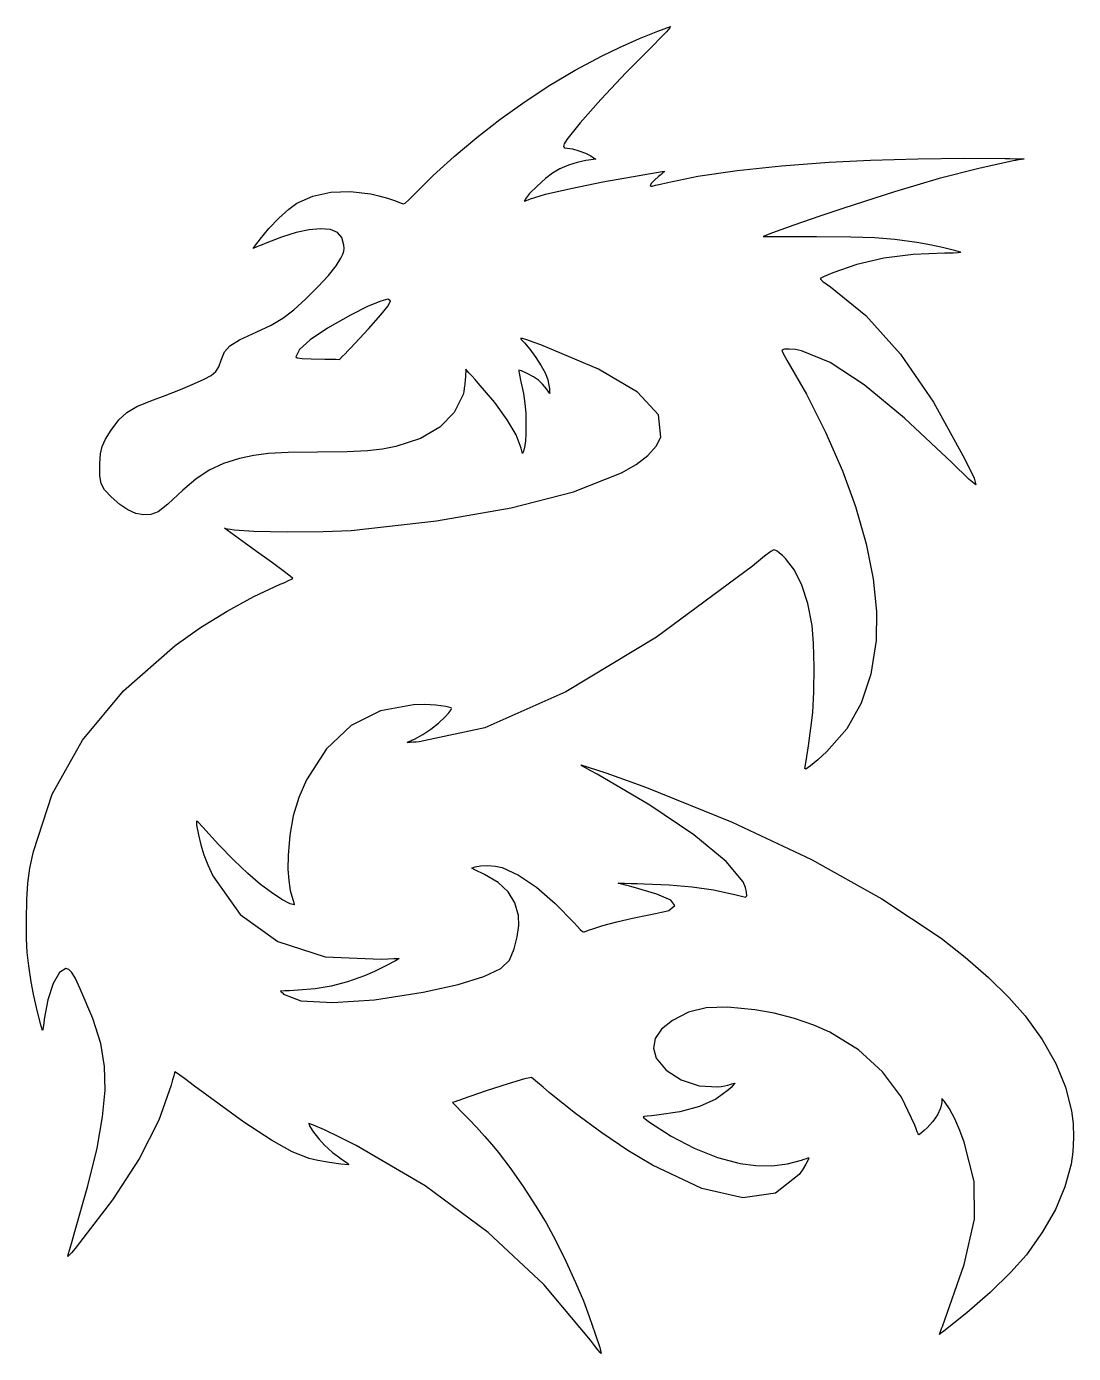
# Model space of a CAD drawing. Extents: x -125 to 131, y -158 to 166.
import ezdxf

# ---------------------------------------------------------------- set-up
doc = ezdxf.new("R2010")
doc.units = 0
doc.layers.add('Layer_1', color=7, linetype='CONTINUOUS')

msp = doc.modelspace()

# ---------------------------------------------------------------- linework, layer by layer
at = {"layer": 'Layer_1', "color": 7}
for points in [[(12.803987, -155.056782), (1.374202, -141.464113), (-12.247307, -128.79084), (-27.676818, -117.355449), (-44.530614, -107.476345), (-48.615225, -105.426537), (-52.313233, -103.668236), (-55.030215, -102.474944), (-56.171744, -102.120191), (-55.927422, -102.80441), (-54.999238, -104.186283), (-53.6891, -105.854414), (-52.298922, -107.397436), (-51.4064, -108.236539), (-50.341917, -109.141484), (-49.238947, -110.003419), (-48.230971, -110.713547), (-47.400134, -111.276383), (-46.779454, -111.737336), (-46.428747, -112.048768), (-46.407835, -112.163153), (-48.315629, -112.001948), (-51.095614, -111.603873), (-53.948892, -111.097228), (-56.076571, -110.61031), (-60.2273, -109.011154), (-65.301851, -106.195197), (-72.014213, -101.720846), (-81.078383, -95.146451), (-84.096679, -92.914582), (-86.577548, -91.093006), (-88.264323, -89.869291), (-88.900341, -89.430943), (-88.989944, -89.701877), (-89.188928, -90.40921), (-89.467857, -91.445558), (-89.7973, -92.70362), (-92.829329, -101.301774), (-97.650864, -110.720179), (-104.159617, -120.783038), (-112.253299, -131.314443), (-113.349667, -132.630219), (-114.256422, -133.698769), (-114.879354, -134.410505), (-115.124261, -134.655784), (-115.004746, -134.155094), (-114.635401, -132.83579), (-114.073582, -130.898391), (-113.376628, -128.543472), (-110.195244, -117.332222), (-107.970407, -108.129774), (-106.606721, -100.488269), (-106.008794, -93.95982), (-106.115048, -88.105571), (-107.046979, -82.479528), (-108.974241, -76.386237), (-112.066496, -69.13036), (-113.263708, -66.65022), (-114.147862, -65.140105), (-114.868827, -64.388858), (-115.576466, -64.185375), (-117.164584, -65.178741), (-118.702726, -67.869166), (-120.005114, -71.822139), (-120.88596, -76.603153), (-121.01804, -77.651214), (-121.138995, -78.522857), (-121.235433, -79.127179), (-121.293972, -79.373334), (-121.729497, -77.947293), (-122.578111, -74.46055), (-123.482075, -70.444613), (-124.083648, -67.430931), (-124.684378, -63.513066), (-125.031669, -60.250605), (-125.188647, -56.803571), (-125.218438, -52.332042), (-125.140333, -47.293077), (-124.88521, -43.30635), (-124.379609, -39.632014), (-123.550059, -35.530196), (-118.932805, -21.488794), (-111.565495, -8.350531), (-101.51283, 3.790697), (-88.839494, 14.841021), (-82.629683, 19.213879), (-76.151573, 23.237939), (-69.59033, 26.805403), (-63.13111, 29.808462), (-62.027173, 30.284478), (-61.088338, 30.706126), (-60.413945, 31.027642), (-60.103345, 31.203261), (-60.681794, 31.761005), (-62.42808, 33.122962), (-65.071856, 35.084465), (-68.342767, 37.44084), (-71.627616, 39.783965), (-74.309362, 41.709403), (-76.111845, 43.017992), (-76.758916, 43.51056), (-76.559421, 43.492441), (-76.056871, 43.410532), (-75.327154, 43.278045), (-74.446161, 43.108179), (-69.639104, 42.767282), (-61.462694, 42.62999), (-52.616628, 42.70602), (-45.800605, 43.005088), (-24.912259, 45.326804), (-6.634925, 48.506206), (8.588584, 52.449158), (20.315453, 57.061511), (23.913213, 59.128579), (26.803059, 61.347061), (28.870673, 63.613539), (30.001743, 65.824595), (29.369845, 71.244021), (24.304826, 76.775879), (14.744071, 82.46825), (0.624941, 88.369198), (-1.247636, 89.04324), (-2.799561, 89.577868), (-3.869379, 89.91914), (-4.295632, 90.013111), (-4.263333, 89.885154), (-4.084657, 89.622157), (-3.788823, 89.262465), (-3.405051, 88.844429), (-2.088866, 87.297318), (-0.632645, 85.315195), (0.706371, 83.268796), (1.670941, 81.528859), (2.010431, 80.711324), (2.305606, 79.812663), (2.52956, 78.925433), (2.655389, 78.142193), (2.695076, 77.732242), (2.734764, 77.322289), (2.774451, 76.912339), (2.814139, 76.502388), (2.601541, 76.790405), (2.388943, 77.078421), (2.176345, 77.36644), (1.963747, 77.654456), (1.547485, 78.173378), (1.042718, 78.734636), (0.513149, 79.270658), (0.022481, 79.713868), (-1.164144, 80.527363), (-2.704749, 81.395873), (-4.078911, 82.047914), (-4.766209, 82.211998), (-4.772548, 81.976238), (-4.696761, 81.427352), (-4.552404, 80.647191), (-4.353035, 79.717599), (-3.662136, 76.512444), (-3.266177, 74.054977), (-3.086374, 71.684739), (-3.043947, 68.741277), (-3.066556, 66.553917), (-3.137695, 64.908304), (-3.262332, 63.73279), (-3.445437, 62.955722), (-3.545816, 62.673499), (-3.646196, 62.391277), (-3.746575, 62.109055), (-3.846954, 61.826833), (-3.931995, 62.144333), (-4.017036, 62.461833), (-4.102076, 62.779333), (-4.187117, 63.096833), (-5.438715, 66.331511), (-7.596499, 70.046089), (-10.678964, 74.268577), (-14.704608, 79.02699), (-15.458332, 79.869807), (-16.212055, 80.712622), (-16.965779, 81.555439), (-17.719503, 82.398256), (-17.760404, 81.767106), (-17.801305, 81.135955), (-17.842206, 80.504807), (-17.883107, 79.873657), (-17.975763, 78.804325), (-18.107079, 77.759045), (-18.259583, 76.8577), (-18.415802, 76.220166), (-20.611641, 71.838387), (-24.076202, 68.270787), (-28.826084, 65.504572), (-34.87788, 63.526939), (-38.160254, 62.868157), (-41.807928, 62.4629), (-46.771506, 62.242047), (-54.001596, 62.136484), (-61.170901, 62.031455), (-65.978602, 61.795588), (-69.572188, 61.333559), (-73.099151, 60.550054), (-77.003726, 59.326993), (-80.511601, 57.690076), (-83.789728, 55.546288), (-87.005058, 52.802616), (-90.658645, 49.419105), (-93.023345, 47.575389), (-94.784762, 46.843494), (-96.628497, 46.795446), (-98.508811, 47.156326), (-100.411483, 47.989971), (-102.393368, 49.328173), (-104.511331, 51.202716), (-106.113046, 52.909912), (-106.972596, 54.437914), (-107.287836, 56.369349), (-107.256619, 59.286833), (-107.089013, 61.718603), (-106.68997, 63.548067), (-105.879645, 65.309215), (-104.478198, 67.536027), (-102.605114, 70.074932), (-100.696973, 71.863327), (-98.251438, 73.269863), (-94.766169, 74.663183), (-91.312822, 75.965542), (-87.542564, 77.467586), (-84.138555, 78.890759), (-81.783947, 79.956515), (-80.043674, 80.910321), (-78.916377, 81.839942), (-78.167359, 83.007721), (-77.561931, 84.675995), (-76.782317, 86.697584), (-75.511736, 88.172294), (-73.093862, 89.620156), (-68.872365, 91.561216), (-65.379667, 93.225209), (-62.519746, 94.919674), (-59.840195, 96.948708), (-56.888617, 99.616402), (-53.830646, 102.651124), (-51.328664, 105.382186), (-49.45709, 107.723287), (-48.29035, 109.588124), (-47.852569, 110.540073), (-47.608286, 111.287364), (-47.522268, 111.984041), (-47.559281, 112.784146), (-48.049978, 114.60943), (-49.140626, 115.868454), (-50.869409, 116.588019), (-53.274507, 116.794919), (-56.050591, 116.540755), (-59.240208, 115.854713), (-62.837754, 114.738281), (-66.837627, 113.192945), (-67.575153, 112.883949), (-68.312676, 112.574955), (-69.050201, 112.265958), (-69.787724, 111.956964), (-69.352905, 112.534586), (-68.918085, 113.112207), (-68.483265, 113.689831), (-68.048445, 114.267453), (-65.931361, 116.811937), (-63.472869, 119.365072), (-61.056316, 121.553965), (-59.065058, 123.005722), (-55.153455, 124.740067), (-50.7658, 125.708823), (-46.012218, 125.898028), (-41.002836, 125.293728), (-39.058928, 124.838303), (-36.913622, 124.227605), (-34.960853, 123.582364), (-33.594559, 123.023304), (-33.103252, 122.845634), (-32.571591, 123.042628), (-31.682475, 123.835133), (-30.118795, 125.443989), (-25.704755, 129.796047), (-20.581676, 134.42684), (-15.043108, 139.080721), (-9.382602, 143.502045), (-3.218066, 147.94413), (2.840944, 151.919817), (9.029511, 155.575594), (15.582719, 159.057942), (19.881273, 161.113454), (24.771343, 163.283819), (29.250996, 165.138621), (32.3183, 166.247429), (32.195903, 165.95028), (31.352846, 164.982148), (29.907363, 163.471119), (27.977693, 161.545274), (21.519407, 155.020353), (15.317003, 148.421986), (10.203174, 142.659734), (7.010614, 138.643155), (6.358423, 137.589546), (6.152017, 136.92353), (6.393834, 136.575189), (7.086306, 136.474611), (8.364652, 136.307727), (9.946582, 135.872123), (11.535302, 135.26537), (12.834016, 134.585045), (13.134625, 134.389939), (13.435234, 134.194834), (13.735843, 133.999728), (14.036452, 133.804622), (13.442303, 133.718849), (12.848155, 133.633076), (12.254007, 133.547303), (11.659858, 133.46153), (9.500789, 133.02178), (7.344014, 132.341161), (5.28805, 131.456287), (3.431416, 130.403765), (1.750892, 129.094093), (-0.29798, 127.234847), (-2.12976, 125.385504), (-3.15901, 124.10555), (-3.240974, 123.952388), (-3.322938, 123.799226), (-3.404903, 123.646067), (-3.486867, 123.492905), (-3.14928, 123.62514), (-2.811693, 123.757375), (-2.474106, 123.889613), (-2.136518, 124.021849), (1.782777, 125.208731), (7.976629, 126.663592), (15.813221, 128.249501), (24.660736, 129.829527), (26.995216, 130.218057), (28.935585, 130.536229), (30.27958, 130.751209), (30.824949, 130.830166), (30.774672, 130.728916), (30.496863, 130.453241), (30.036951, 130.045238), (29.440367, 129.547017), (28.442782, 128.665987), (27.727093, 127.902181), (27.382117, 127.364584), (27.496674, 127.162175), (27.861074, 127.231085), (28.689459, 127.417964), (29.858796, 127.694302), (31.246053, 128.031594), (39.052955, 129.625103), (48.639739, 131.039157), (59.51329, 132.211429), (71.180498, 133.079579), (81.271842, 133.537736), (92.861698, 133.860259), (104.370678, 134.01455), (114.219387, 133.968), (115.383553, 133.946354), (116.54772, 133.924707), (117.711887, 133.903061), (118.876053, 133.881414), (118.205775, 133.754567), (117.535498, 133.627722), (116.86522, 133.500875), (116.194942, 133.37403), (107.744207, 131.549325), (98.111327, 129.041188), (87.148589, 125.808434), (74.708275, 121.809895), (68.88342, 119.836713), (62.489704, 117.619894), (57.289915, 115.776752), (55.046841, 114.924601), (56.056629, 114.909051), (58.840938, 114.896323), (62.973752, 114.887715), (68.029063, 114.884554), (76.493495, 114.841408), (82.356357, 114.651255), (87.193609, 114.223008), (92.581211, 113.465594), (95.795477, 112.913675), (98.882824, 112.283295), (101.477245, 111.655503), (103.21272, 111.111353), (103.302582, 110.978314), (102.746102, 110.887469), (101.470432, 110.833042), (99.40272, 110.809251), (91.679362, 110.477468), (84.504155, 109.555476), (77.934344, 108.053365), (72.027164, 105.98123), (70.91296, 105.500708), (69.965514, 105.076076), (69.285079, 104.753361), (68.971911, 104.57858), (69.100229, 104.354662), (69.621897, 103.898154), (70.453572, 103.27551), (71.511911, 102.553187), (80.153443, 95.559238), (88.586821, 86.098085), (96.687172, 74.330098), (104.329614, 60.41566), (106.606815, 55.762131), (107.080042, 54.135487), (105.390908, 55.441092), (101.18103, 59.58432), (89.609519, 70.487598), (79.725611, 78.605232), (71.378759, 84.049211), (64.418425, 86.931524), (62.910946, 87.221428), (61.408438, 87.352625), (60.210492, 87.314762), (59.616696, 87.097488), (59.660065, 86.818979), (59.901698, 86.260549), (60.302059, 85.503228), (60.821616, 84.628043), (65.601591, 76.311826), (70.249963, 67.031123), (74.383232, 57.603005), (77.617902, 48.844548), (80.218681, 39.73844), (81.943717, 31.121095), (82.766606, 23.164259), (82.660959, 16.039684), (81.375998, 7.830703), (78.99851, 0.704451), (75.443913, -5.529584), (70.627624, -11.06193), (68.403324, -13.109311), (66.611633, -14.60269), (65.471791, -15.372846), (65.203031, -15.250475), (65.558196, -13.407931), (66.109554, -9.719145), (66.690602, -5.366403), (67.134842, -1.532132), (67.423886, 3.467096), (67.490191, 9.564055), (67.342798, 15.425856), (66.990739, 19.719466), (65.942532, 25.092091), (64.505366, 29.624072), (62.682391, 33.30745), (60.476768, 36.134267), (59.735444, 36.84243), (59.035874, 37.451714), (58.456805, 37.89716), (58.076976, 38.113813), (57.602832, 38.201742), (56.884178, 37.854818), (55.333251, 36.678578), (52.362287, 34.278552), (28.934117, 16.898096), (6.71587, 3.4956), (-13.054421, -5.275133), (-29.138721, -8.760408), (-29.88225, -8.793992), (-30.625779, -8.827577), (-31.369307, -8.861161), (-32.112836, -8.894746), (-31.666806, -8.682035), (-31.220774, -8.469324), (-30.774744, -8.256585), (-30.328711, -8.043874), (-28.235181, -6.927092), (-26.261883, -5.636151), (-24.440571, -4.193883), (-22.803003, -2.623175), (-21.931999, -1.667232), (-21.409103, -1.006606), (-21.203526, -0.596029), (-21.284478, -0.390205), (-22.653139, -0.048293), (-25.054201, 0.223854), (-27.881512, 0.376932), (-30.52892, 0.361692), (-38.616085, -1.14038), (-45.750985, -4.757904), (-51.827805, -10.416573), (-56.740732, -18.042104), (-58.585435, -22.316727), (-59.945475, -26.807277), (-60.826395, -31.536644), (-61.233738, -36.527631), (-61.258348, -39.833893), (-61.079001, -42.631167), (-60.679727, -45.06364), (-60.044581, -47.275416), (-59.89174, -47.749521), (-59.786864, -48.158066), (-59.739338, -48.457447), (-59.758557, -48.60409), (-60.737047, -48.379497), (-62.74418, -47.283487), (-65.307624, -45.603051), (-67.955052, -43.625069), (-71.060727, -40.959508), (-74.517275, -37.675683), (-78.231, -33.866276), (-82.108214, -29.623968), (-83.204504, -28.403046), (-83.664295, -28.164851), (-83.608609, -29.125902), (-83.158476, -31.502665), (-82.598093, -33.950886), (-81.855583, -36.351271), (-80.890781, -38.818316), (-79.663521, -41.46652), (-72.952059, -50.945716), (-63.698579, -57.591823), (-52.132469, -61.290882), (-38.483122, -61.92893), (-36.785157, -61.828684), (-35.380625, -61.760641), (-34.415447, -61.730838), (-34.035554, -61.745231), (-34.933438, -62.336882), (-37.270148, -63.544878), (-40.119438, -64.909733), (-42.555052, -65.971904), (-46.709451, -67.451172), (-50.654587, -68.503353), (-54.597638, -69.173687), (-58.745774, -69.507415), (-59.830114, -69.55274), (-60.914454, -69.598065), (-61.998795, -69.643361), (-63.083135, -69.688686), (-62.898429, -69.873034), (-62.71372, -70.057409), (-62.529014, -70.241757), (-62.344305, -70.426105), (-58.074545, -72.067876), (-50.351088, -72.52739), (-40.078595, -71.817234), (-28.16172, -69.950052), (-19.628371, -68.050047), (-13.321859, -66.128396), (-9.165702, -64.156651), (-7.083417, -62.106391), (-5.936222, -59.365505), (-5.144256, -56.448654), (-4.76489, -53.636479), (-4.855498, -51.209622), (-5.752654, -48.084152), (-7.397121, -45.421075), (-9.852504, -43.143739), (-13.182408, -41.175521), (-13.959916, -40.798049), (-14.737425, -40.420577), (-15.514933, -40.043104), (-16.292441, -39.665632), (-16.082771, -39.579639), (-15.873101, -39.493646), (-15.663431, -39.407653), (-15.453761, -39.32166), (-14.128763, -39.038478), (-12.332531, -38.974131), (-10.440849, -39.120294), (-8.829497, -39.468641), (-4.831891, -41.318382), (-0.442449, -44.290746), (4.155288, -48.244285), (8.777783, -53.037575), (9.576515, -53.910093), (10.273625, -54.616721), (10.79413, -55.085125), (11.063049, -55.242916), (11.329126, -55.164148), (11.841929, -54.988464), (12.527649, -54.741887), (13.312473, -54.450379), (15.804766, -53.647288), (19.186997, -52.747055), (23.057028, -51.849419), (27.012725, -51.054061), (28.668467, -50.733964), (30.151567, -50.41892), (31.299969, -50.145249), (31.951614, -49.949189), (33.362483, -48.799698), (32.400111, -47.483611), (29.026271, -45.976036), (23.202725, -44.252138), (22.285503, -44.013096), (21.36828, -43.774026), (20.451058, -43.534983), (19.533836, -43.295913), (21.121336, -43.327748), (22.708836, -43.359611), (24.296336, -43.391445), (25.883836, -43.42328), (32.005875, -43.67601), (37.625735, -44.183474), (42.820207, -44.954787), (47.666086, -45.999037), (48.75076, -46.266387), (49.684331, -46.485306), (50.367252, -46.633247), (50.699975, -46.687575), (50.981461, -46.360197), (50.955609, -45.506701), (50.653451, -44.320041), (50.106008, -42.993201), (45.941136, -37.96149), (38.060712, -31.495891), (27.272257, -24.192009), (14.383277, -16.645415), (12.821742, -15.784552), (11.542978, -15.065055), (10.678946, -14.562191), (10.361611, -14.351258), (12.158136, -14.882824), (16.491558, -16.342618), (21.777645, -18.186517), (26.432163, -19.870481), (47.424101, -28.367599), (66.800389, -37.532681), (84.023539, -47.090729), (98.556056, -56.766888), (104.444654, -61.405153), (110.116169, -66.376583), (115.147692, -71.290551), (119.116312, -75.756464), (123.275071, -81.527852), (126.586929, -87.385431), (129.00506, -93.233611), (130.482643, -98.976692), (130.837433, -102.072162), (130.932033, -105.546826), (130.770264, -109.005233), (130.355953, -112.05202), (128.847791, -117.606068), (126.534721, -123.114764), (123.394406, -128.623177), (119.404517, -134.176464), (115.574008, -138.4869), (110.513532, -143.427652), (104.844131, -148.42355), (99.186851, -152.899509), (98.921223, -153.095851), (98.655596, -153.292222), (98.389968, -153.488564), (98.124341, -153.684906), (98.308293, -153.204281), (98.492246, -152.723629), (98.676198, -152.243004), (98.860151, -151.762351), (104.208338, -136.608034), (106.706696, -125.518648), (106.618327, -116.275447), (104.206173, -106.659797), (103.133082, -103.768797), (101.87747, -100.916885), (100.628679, -98.502277), (99.576064, -96.923131), (99.362069, -96.676186), (99.148074, -96.429242), (98.934079, -96.182297), (98.720084, -95.935353), (98.717177, -96.188675), (98.714298, -96.441998), (98.711419, -96.695293), (98.708541, -96.948615), (98.431633, -98.341608), (97.687599, -99.933793), (96.563889, -101.573701), (95.147969, -103.10995), (94.420064, -103.775938), (93.793728, -104.321247), (93.335738, -104.689547), (93.112864, -104.824619), (92.969955, -104.640723), (92.729691, -104.140428), (92.425588, -103.400131), (92.091163, -102.496286), (88.829665, -95.610769), (84.199045, -89.423555), (78.332014, -84.080354), (71.361292, -79.726992), (67.416348, -78.016048), (62.682267, -76.425726), (57.691647, -75.114916), (52.977083, -74.242539), (46.292644, -73.596815), (41.057523, -73.774869), (36.747716, -74.845253), (32.839229, -76.876491), (30.170355, -79.038087), (28.617046, -81.306731), (28.182317, -83.675365), (28.869181, -86.137021), (31.274137, -89.050316), (34.982557, -91.381867), (39.382145, -92.845104), (43.860599, -93.153432), (44.742572, -93.051775), (45.619642, -92.903835), (46.390335, -92.729478), (46.95319, -92.548517), (47.361721, -92.389739), (47.712266, -92.275693), (47.967511, -92.217019), (48.090151, -92.224356), (48.001883, -92.385618), (47.682876, -92.746044), (47.183529, -93.252238), (46.554241, -93.850831), (43.435652, -96.10844), (39.469484, -97.892338), (34.654183, -99.203063), (28.988194, -100.041178), (27.720706, -100.172807), (26.668845, -100.294106), (25.942142, -100.391613), (25.650125, -100.45184), (25.743998, -100.582734), (26.067948, -100.872661), (26.571042, -101.278723), (27.202347, -101.758077), (32.467503, -105.220266), (38.112037, -108.156083), (43.837384, -110.428734), (49.344967, -111.901511), (53.215041, -112.388795), (57.163677, -112.402907), (60.96632, -111.956177), (64.398418, -111.06125), (65.058381, -110.831634), (65.611618, -110.643618), (66.000131, -110.516561), (66.16592, -110.46991), (66.028266, -110.936593), (65.429241, -112.058652), (64.607472, -113.419161), (63.801575, -114.601164), (58.016372, -119.112909), (50.062825, -120.230453), (40.010713, -117.958282), (27.929803, -112.300827), (21.896711, -108.668345), (15.551697, -104.398915), (9.106831, -99.642229), (2.774179, -94.54792), (1.167738, -93.201777), (-0.205269, -92.057507), (-1.199082, -91.236127), (-1.667942, -90.858739), (-3.379651, -91.184537), (-7.381933, -92.361516), (-12.771676, -94.108557), (-18.645782, -96.144451), (-19.230109, -96.354114), (-19.814436, -96.563777), (-20.398763, -96.77344), (-20.98309, -96.983103), (-19.975197, -98.016318), (-18.967304, -99.049534), (-17.95941, -100.082749), (-16.951517, -101.115965), (-15.144973, -103.021304), (-13.206446, -105.153972), (-11.368514, -107.253339), (-9.863732, -109.058799), (-6.978055, -112.877717), (-3.724747, -117.524055), (-0.595668, -122.273657), (1.917324, -126.402455), (4.183413, -130.632995), (6.706518, -135.746156), (9.110119, -140.953212), (11.017693, -145.465466), (12.464405, -149.337555), (13.918877, -153.509674), (15.008727, -156.878194), (15.361573, -158.339484), (15.131994, -158.108231), (14.573245, -157.412243), (13.769243, -156.359215), (12.803905, -155.056873), (12.803934, -155.056873), (12.803962, -155.056873), (12.80399, -155.056873), (12.803987, -155.056782)], [(-45.98499, 87.579611), (-41.572815, 92.280219), (-38.531413, 95.699079), (-36.771817, 97.941106), (-36.205058, 99.111213), (-36.784966, 99.53521), (-38.562867, 99.108323), (-41.596031, 97.810014), (-45.941725, 95.619746), (-51.58201, 92.43668), (-55.796205, 89.599715), (-58.434551, 87.222794), (-59.347281, 85.419871), (-58.974569, 85.212923), (-57.758968, 85.061694), (-55.554282, 84.955167), (-52.214312, 84.882322), (-51.313007, 84.868719), (-50.411702, 84.855116), (-49.510397, 84.841513), (-48.609092, 84.82791), (-47.953066, 85.515827), (-47.297041, 86.203743), (-46.641015, 86.89166), (-45.98499, 87.579611)]]:
    msp.add_lwpolyline(points, close=True, dxfattribs=at)

doc.saveas('drawing.dxf')
